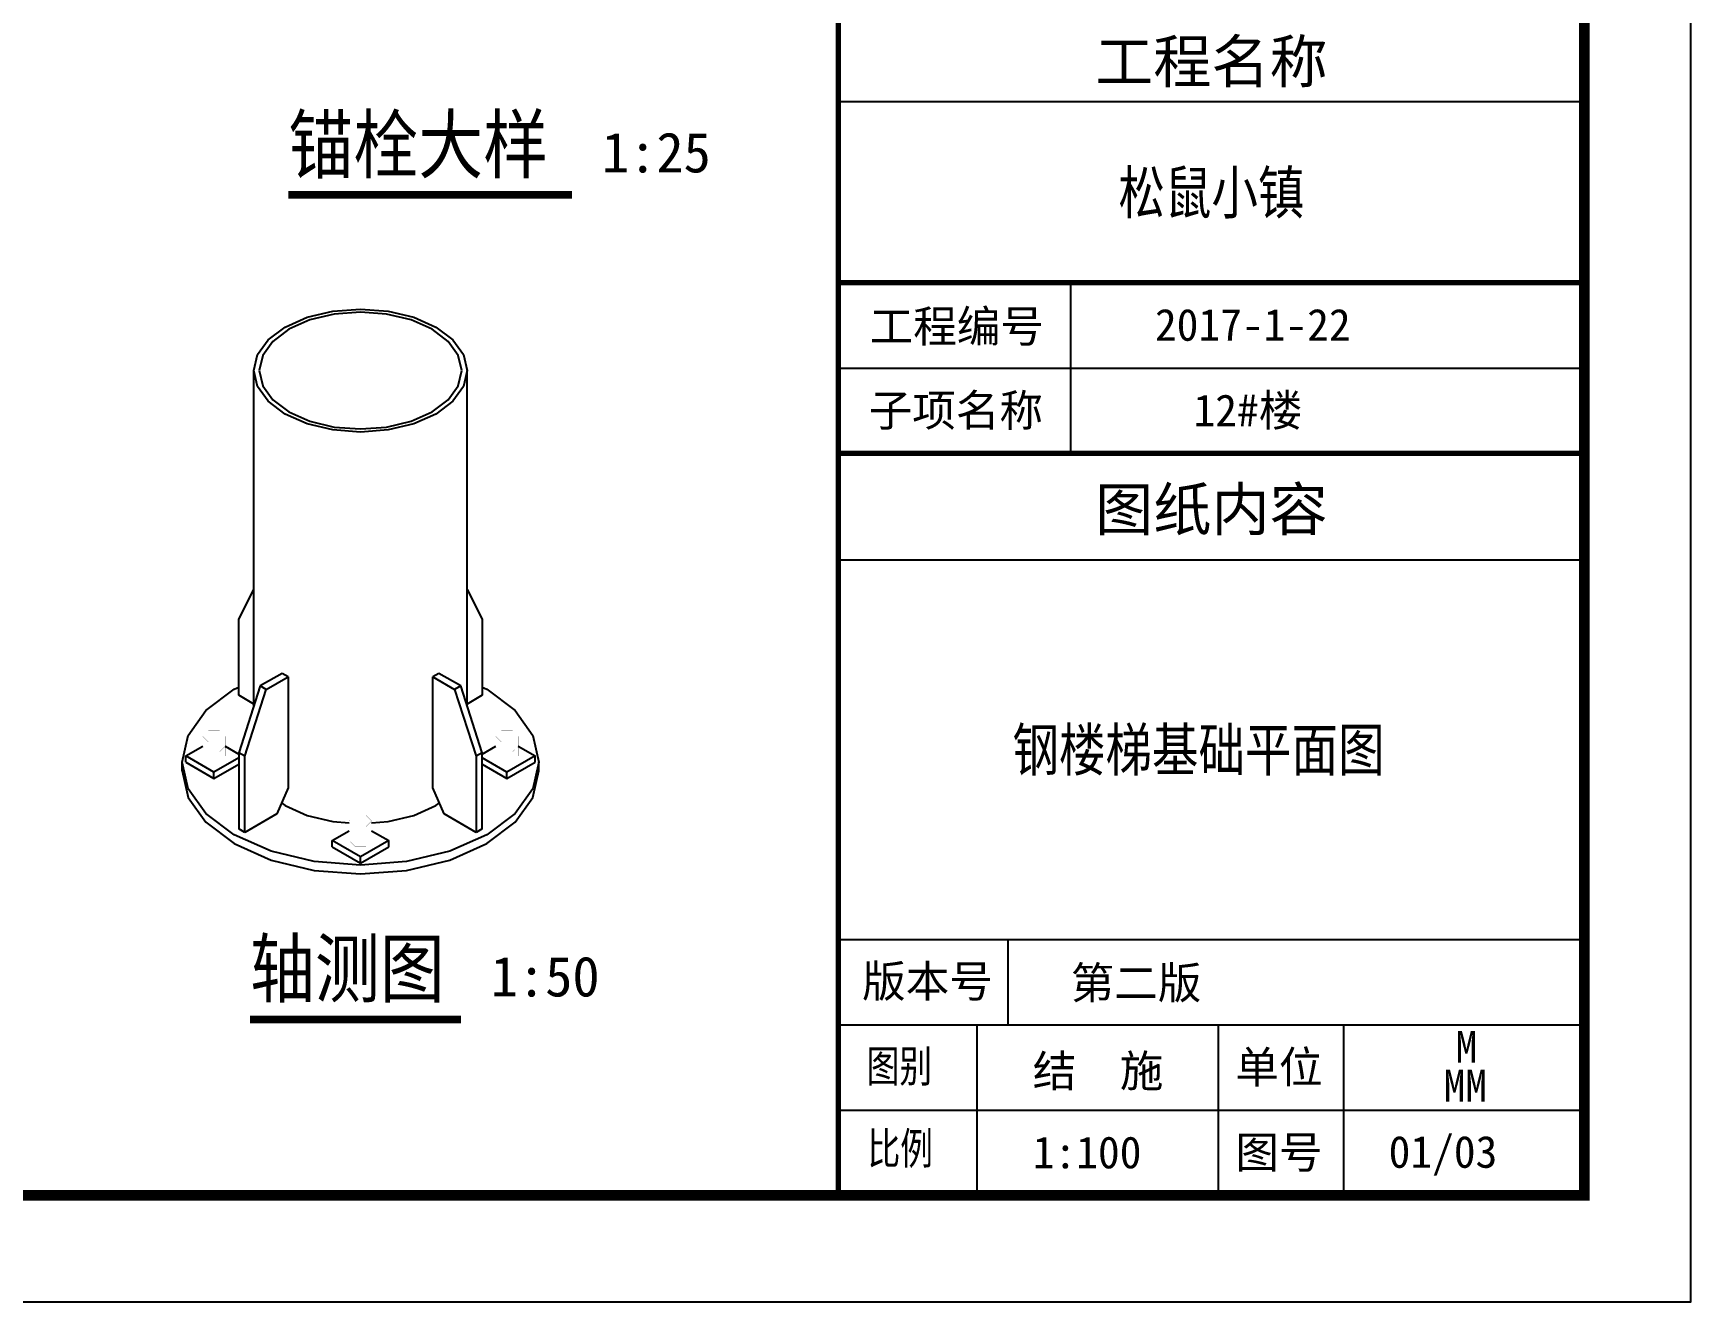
# Model space of a CAD drawing. Extents: x 6827379 to 6887889, y 99218 to 177608.
# Drawn here: x 6861651 to 6869429, y 147908 to 153860 of the extents above; entities that cross this region are included whole.
import ezdxf
from ezdxf.enums import TextEntityAlignment as Align

# ---------------------------------------------------------------- set-up
doc = ezdxf.new("R2010")
doc.units = 0
doc.header["$LTSCALE"] = 1000
doc.header["$MEASUREMENT"] = 0
doc.linetypes.add('CONTINOUS', pattern=[2000000.0, 1000000.0, 1000000.0])
for name, color, linetype in [('A_公文', 7, 'Continuous'), ('A_公框', 4, 'Continuous'), ('A_图名标注', 3, 'Continuous'), ('文字', 7, 'Continuous'), ('柱_主零件_实线', 2, 'Continuous'), ('柱_零件_实线', 3, 'Continuous'), ('校对1', 2, 'Continuous'), ('螺栓组-普通_实线', 1, 'Continuous')]:
    doc.layers.add(name, color=color, linetype=linetype)
doc.styles.add('STYLE4', font='', dxfattribs={"width": 0.8})
doc.styles.add('仿宋GB2312', font='', dxfattribs={"width": 1.5})
doc.styles.add('黑1', font='simhei.ttf', dxfattribs={"width": 0.85})
doc.styles.add('黑体', font='simhei.ttf')
doc.styles.get('STYLE4').set_extended_font_data('FangSong_GB2312')
doc.styles.get('仿宋GB2312').set_extended_font_data('FangSong_GB2312')

# ---------------------------------------------------------------- blocks, each defined once
blk = doc.blocks.new('asdasdsadsads')
for p, q in [((6366599, 255303), (6366599, 197903)), ((6359599, 237903), (6359599, 197903)), ((6359599, 208166), (6366599, 208166)), ((6359599, 206466), (6366599, 206466)), ((6359599, 206466), (6366599, 206466)), ((6361776, 206466), (6361776, 204866)), ((6359599, 205666), (6366599, 205666)), ((6359599, 204866), (6366599, 204866)), ((6359599, 203866), (6366599, 203866)), ((6359599, 200303), (6366599, 200303)), ((6361189, 200303), (6361189, 199503)), ((6359599, 199503), (6366599, 199503)), ((6360898, 199503), (6360898, 197903)), ((6363161, 199503), (6363161, 197903)), ((6364339, 199503), (6364339, 197903)), ((6359599, 198703), (6366599, 198703)), ((6359599, 197903), (6366599, 197903))]:
    blk.add_line(p, q)
at = {"const_width": 50}
for points in [[(6359599, 255303), (6359599, 197903)], [(6366599, 206466), (6359599, 206466)], [(6359599, 204866), (6366599, 204866)]]:
    blk.add_lwpolyline(points, dxfattribs=at)
at = {"style": '黑体'}
for s, p in [('工程名称', (6363099, 208343)), ('图纸内容', (6363099, 204141))]:
    blk.add_text(s, height=400, dxfattribs=at).set_placement(p, align=Align.CENTER)
at = {"color": 3, "style": '黑体', "width": 0.8}
blk.add_text('松鼠小镇', height=400, dxfattribs=at).set_placement((6363099, 207113), align=Align.CENTER)
for s, style, p in [('工程编号', '仿宋GB2312', (6359891, 205908)), ('子项名称', '仿宋GB2312', (6359882, 205119)), ('12#楼', '仿宋GB2312', (6362931, 205119)), ('版本号', '仿宋GB2312', (6359821, 199762)), ('第二版', '仿宋GB2312', (6361778, 199747)), ('单位', '仿宋GB2312', (6363324, 198956)), ('结  施', '仿宋GB2312', (6361422, 198920)), ('1:100', 'STYLE4', (6361422, 198156)), ('图号', '仿宋GB2312', (6363324, 198156))]:
    blk.add_text(s, height=300, dxfattribs=dict(style=style)).set_placement(p)
at = {"style": '仿宋GB2312', "width": 0.75}
for s, p in [('图别', (6359864, 198965)), ('比例', (6359872, 198193))]:
    blk.add_text(s, height=300, dxfattribs=at).set_placement(p)
at = {"layer": '文字', "color": 3, "style": 'STYLE4'}
blk.add_text('2017-1-22', height=300, dxfattribs=at).set_placement((6362569, 205922))
at = {"layer": '文字', "color": 0, "style": 'STYLE4'}
for s, p in [('M', (6365390, 199146)), ('MM', (6365278, 198782))]:
    blk.add_text(s, height=300, dxfattribs=at).set_placement(p)

msp = doc.modelspace()

# ---------------------------------------------------------------- linework, layer by layer
at = {"layer": 'A_公框', "linetype": 'CONTINOUS'}
msp.add_lwpolyline([(6827379.4, 147907.5), (6869429.4, 147907.5), (6869429.4, 177607.5), (6827379.4, 177607.5)], close=True, dxfattribs=at)
at = {"layer": 'A_公框', "linetype": 'CONTINOUS', "const_width": 50}
msp.add_lwpolyline([(6828629.4, 148407.5), (6868929.4, 148407.5), (6868929.4, 177107.5), (6828629.4, 177107.5)], close=True, dxfattribs=at)
at = {"layer": 'A_图名标注', "const_width": 35}
for points in [[(6862848.1, 153101.5), (6864179.6, 153101.5)], [(6862667.7, 149232), (6863657.9, 149232)]]:
    msp.add_lwpolyline(points, dxfattribs=at)
at = {"layer": '柱_主零件_实线'}
for p, q in [((6862936.5, 152527.2), (6863057.1, 152556.1)), ((6863057.1, 152556.1), (6863186.5, 152565.9)), ((6863186.5, 152551.5), (6863063.5, 152542.1)), ((6863186.5, 152565.9), (6863315.9, 152556.1)), ((6863309.4, 152542.1), (6863186.5, 152551.5)), ((6863315.9, 152556.1), (6863436.5, 152527.2)), ((6862753.5, 152421.6), (6862832.9, 152481.3)), ((6862850.6, 152471.1), (6862775.1, 152414.3)), ((6862832.9, 152481.3), (6862936.5, 152527.2)), ((6862949, 152514.7), (6862850.6, 152471.1)), ((6863063.5, 152542.1), (6862949, 152514.7)), ((6863424, 152514.7), (6863309.4, 152542.1)), ((6863522.4, 152471.1), (6863424, 152514.7)), ((6863436.5, 152527.2), (6863540, 152481.3)), ((6863597.8, 152414.3), (6863522.4, 152471.1)), ((6863540, 152481.3), (6863619.5, 152421.6)), ((6862703.5, 152351.9), (6862753.5, 152421.6)), ((6862775.1, 152414.3), (6862727.7, 152348.2)), ((6863645.3, 152348.2), (6863597.8, 152414.3)), ((6863619.5, 152421.6), (6863669.4, 152351.9)), ((6862686.5, 152277.2), (6862703.5, 152351.9)), ((6862727.7, 152348.2), (6862711.5, 152277.2)), ((6863661.5, 152277.2), (6863645.3, 152348.2)), ((6863669.4, 152351.9), (6863686.5, 152277.2)), ((6862703.5, 152202.5), (6862686.5, 152277.2)), ((6862686.5, 150704.7), (6862686.5, 152277.2)), ((6862711.5, 152277.2), (6862727.7, 152206.2)), ((6863645.3, 152206.2), (6863661.5, 152277.2)), ((6863686.5, 152277.2), (6863669.4, 152202.5)), ((6863686.5, 150704.7), (6863686.5, 152277.2)), ((6862753.5, 152132.9), (6862703.5, 152202.5)), ((6862727.7, 152206.2), (6862775.1, 152140.1)), ((6863597.8, 152140.1), (6863645.3, 152206.2)), ((6863669.4, 152202.5), (6863619.5, 152132.9)), ((6862832.9, 152073.1), (6862753.5, 152132.9)), ((6862775.1, 152140.1), (6862850.6, 152083.3)), ((6862850.6, 152083.3), (6862949, 152039.7)), ((6863424, 152039.7), (6863522.4, 152083.3)), ((6863522.4, 152083.3), (6863597.8, 152140.1)), ((6863619.5, 152132.9), (6863540, 152073.1)), ((6862936.5, 152027.2), (6862832.9, 152073.1)), ((6863057.1, 151998.4), (6862936.5, 152027.2)), ((6862949, 152039.7), (6863063.5, 152012.3)), ((6863063.5, 152012.3), (6863186.5, 152003)), ((6863186.5, 152003), (6863309.4, 152012.3)), ((6863309.4, 152012.3), (6863424, 152039.7)), ((6863436.5, 152027.2), (6863315.9, 151998.4)), ((6863540, 152073.1), (6863436.5, 152027.2)), ((6863186.5, 151988.5), (6863057.1, 151998.4)), ((6863315.9, 151998.4), (6863186.5, 151988.5)), ((6862816.3, 150248.5), (6862832.9, 150236)), ((6862832.9, 150236), (6862936.5, 150190.1)), ((6863436.5, 150190.1), (6863540, 150236)), ((6863540, 150236), (6863556.7, 150248.5)), ((6862936.5, 150190.1), (6863057.1, 150161.3)), ((6863057.1, 150161.3), (6863134, 150155.4)), ((6863239, 150155.4), (6863315.9, 150161.3)), ((6863315.9, 150161.3), (6863436.5, 150190.1))]:
    msp.add_line(p, q, dxfattribs=at)
at = {"layer": '柱_零件_实线'}
for p, q in [((6862615.5, 151110.7), (6862686.5, 151249.4)), ((6863686.5, 151249.4), (6863757.5, 151110.7)), ((6862615.5, 150753.4), (6862615.5, 151110.7)), ((6863757.5, 151110.7), (6863757.5, 150753.4)), ((6862818.8, 150856.5), (6862716.3, 150797.3)), ((6862744.5, 150781), (6862847.1, 150840.2)), ((6862847.1, 150840.2), (6862818.8, 150856.5)), ((6862847.1, 150840.2), (6862847.1, 150319.7)), ((6863554.2, 150856.5), (6863525.9, 150840.2)), ((6863525.9, 150319.7), (6863525.9, 150840.2)), ((6863525.9, 150840.2), (6863628.4, 150781)), ((6863656.7, 150797.3), (6863554.2, 150856.5)), ((6862461.2, 150681.9), (6862594.3, 150782)), ((6862594.3, 150782), (6862615.5, 150791.4)), ((6862716.3, 150797.3), (6862615.5, 150484)), ((6862643.8, 150467.7), (6862744.5, 150781)), ((6862744.5, 150781), (6862716.3, 150797.3)), ((6863656.7, 150797.3), (6863628.4, 150781)), ((6863628.4, 150781), (6863729.2, 150467.7)), ((6863757.5, 150484), (6863656.7, 150797.3)), ((6863757.5, 150791.4), (6863778.7, 150782)), ((6863778.7, 150782), (6863911.8, 150681.9)), ((6862377.5, 150565.3), (6862461.2, 150681.9)), ((6862686.5, 150712.5), (6862615.5, 150753.4)), ((6863757.5, 150753.4), (6863686.5, 150712.5)), ((6863911.8, 150681.9), (6863995.4, 150565.3)), ((6862349, 150440.1), (6862377.5, 150565.3)), ((6863995.4, 150565.3), (6864024, 150440.1)), ((6862366.4, 150468.7), (6862446.5, 150514.9)), ((6862366.4, 150440.1), (6862366.4, 150468.7)), ((6862499, 150392.1), (6862366.4, 150468.7)), ((6862615.5, 150459.4), (6862499, 150392.1)), ((6862551.5, 150514.9), (6862615.5, 150478)), ((6862615.5, 150484), (6862615.5, 150126.8)), ((6862643.8, 150467.7), (6862615.5, 150484)), ((6862643.8, 150110.4), (6862643.8, 150467.7)), ((6863757.5, 150484), (6863729.2, 150467.7)), ((6863729.2, 150467.7), (6863729.2, 150110.4)), ((6863757.5, 150478), (6863821.5, 150514.9)), ((6863757.5, 150126.8), (6863757.5, 150484)), ((6863874, 150392.1), (6863757.5, 150459.4)), ((6864006.6, 150468.7), (6863874, 150392.1)), ((6863926.5, 150514.9), (6864006.6, 150468.7)), ((6864006.6, 150440.1), (6864006.6, 150468.7)), ((6862377.5, 150315), (6862349, 150440.1)), ((6862349, 150399.3), (6862349, 150440.1)), ((6862349, 150399.3), (6862377.5, 150274.1)), ((6862366.4, 150440.1), (6862499, 150363.6)), ((6862499, 150363.6), (6862615.5, 150430.8)), ((6862499, 150363.6), (6862499, 150392.1)), ((6863757.5, 150430.8), (6863874, 150363.6)), ((6863874, 150363.6), (6864006.6, 150440.1)), ((6863874, 150363.6), (6863874, 150392.1)), ((6864024, 150440.1), (6863995.4, 150315)), ((6863995.4, 150274.1), (6864024, 150399.3)), ((6864024, 150399.3), (6864024, 150440.1)), ((6862461.2, 150198.3), (6862377.5, 150315)), ((6862847.1, 150319.7), (6862794, 150197.2)), ((6863578.9, 150197.2), (6863525.9, 150319.7)), ((6863995.4, 150315), (6863911.8, 150198.3)), ((6862377.5, 150274.1), (6862461.2, 150157.5)), ((6863911.8, 150157.5), (6863995.4, 150274.1)), ((6862594.3, 150098.2), (6862461.2, 150198.3)), ((6862461.2, 150157.5), (6862594.3, 150057.4)), ((6862794, 150197.2), (6862643.8, 150110.4)), ((6863729.2, 150110.4), (6863578.9, 150197.2)), ((6863911.8, 150198.3), (6863778.7, 150098.2)), ((6863778.7, 150057.4), (6863911.8, 150157.5)), ((6862767.7, 150021.4), (6862594.3, 150098.2)), ((6862594.3, 150057.4), (6862767.7, 149980.5)), ((6862643.8, 150110.4), (6862615.5, 150126.8)), ((6863053.9, 150071.8), (6863134, 150118)), ((6863186.5, 149995.2), (6863053.9, 150071.8)), ((6863053.9, 150043.2), (6863053.9, 150071.8)), ((6863319.1, 150071.8), (6863186.5, 149995.2)), ((6863239, 150118), (6863319.1, 150071.8)), ((6863319.1, 150043.2), (6863319.1, 150071.8)), ((6863778.7, 150098.2), (6863605.2, 150021.4)), ((6863605.2, 149980.5), (6863778.7, 150057.4)), ((6863757.5, 150126.8), (6863729.2, 150110.4)), ((6862969.7, 149973.1), (6862767.7, 150021.4)), ((6862767.7, 149980.5), (6862969.7, 149932.2)), ((6863053.9, 150043.2), (6863186.5, 149966.6)), ((6863186.5, 149966.6), (6863319.1, 150043.2)), ((6863186.5, 149966.6), (6863186.5, 149995.2)), ((6863605.2, 150021.4), (6863403.2, 149973.1)), ((6863403.2, 149932.2), (6863605.2, 149980.5)), ((6863186.5, 149956.6), (6862969.7, 149973.1)), ((6862969.7, 149932.2), (6863186.5, 149915.8)), ((6863403.2, 149973.1), (6863186.5, 149956.6)), ((6863186.5, 149915.8), (6863403.2, 149932.2))]:
    msp.add_line(p, q, dxfattribs=at)
at = {"layer": '螺栓组-普通_实线', "const_width": 0.225}
for points in [[(6862446.5, 150560.5), (6862472.7, 150586.8)], [(6862446.5, 150468.7), (6862446.5, 150560.5)], [(6862472.7, 150534.3), (6862446.5, 150560.5)], [(6862472.7, 150586.8), (6862525.2, 150586.8)], [(6862472.7, 150442.4), (6862472.7, 150534.3)], [(6862525.2, 150534.3), (6862472.7, 150534.3)], [(6862525.2, 150586.8), (6862551.5, 150560.5)], [(6862551.5, 150560.5), (6862525.2, 150534.3)], [(6862525.2, 150442.4), (6862525.2, 150534.3)], [(6862551.5, 150560.5), (6862551.5, 150468.7)], [(6863821.5, 150560.5), (6863847.7, 150586.8)], [(6863821.5, 150468.7), (6863821.5, 150560.5)], [(6863847.7, 150534.3), (6863821.5, 150560.5)], [(6863847.7, 150586.8), (6863900.2, 150586.8)], [(6863847.7, 150442.4), (6863847.7, 150534.3)], [(6863900.2, 150534.3), (6863847.7, 150534.3)], [(6863900.2, 150586.8), (6863926.5, 150560.5)], [(6863926.5, 150560.5), (6863900.2, 150534.3)], [(6863900.2, 150442.4), (6863900.2, 150534.3)], [(6863926.5, 150560.5), (6863926.5, 150468.7)], [(6862472.7, 150488.4), (6862446.5, 150514.6)], [(6862446.5, 150468.7), (6862472.7, 150442.4)], [(6862525.2, 150488.4), (6862472.7, 150488.4)], [(6862551.5, 150514.6), (6862525.2, 150488.4)], [(6862525.2, 150442.4), (6862551.5, 150468.7)], [(6863847.7, 150488.4), (6863821.5, 150514.6)], [(6863821.5, 150468.7), (6863847.7, 150442.4)], [(6863900.2, 150488.4), (6863847.7, 150488.4)], [(6863926.5, 150514.6), (6863900.2, 150488.4)], [(6863900.2, 150442.4), (6863926.5, 150468.7)], [(6862472.7, 150442.4), (6862525.2, 150442.4)], [(6863847.7, 150442.4), (6863900.2, 150442.4)], [(6863134, 150163.6), (6863160.2, 150189.9)], [(6863134, 150071.8), (6863134, 150163.6)], [(6863160.2, 150137.4), (6863134, 150163.6)], [(6863160.2, 150189.9), (6863212.7, 150189.9)], [(6863160.2, 150045.5), (6863160.2, 150137.4)], [(6863212.7, 150137.4), (6863160.2, 150137.4)], [(6863212.7, 150189.9), (6863239, 150163.6)], [(6863239, 150163.6), (6863212.7, 150137.4)], [(6863212.7, 150045.5), (6863212.7, 150137.4)], [(6863239, 150163.6), (6863239, 150071.8)], [(6863160.2, 150091.4), (6863134, 150117.7)], [(6863134, 150071.8), (6863160.2, 150045.5)], [(6863212.7, 150091.4), (6863160.2, 150091.4)], [(6863239, 150117.7), (6863212.7, 150091.4)], [(6863212.7, 150045.5), (6863239, 150071.8)], [(6863160.2, 150045.5), (6863212.7, 150045.5)]]:
    msp.add_lwpolyline(points, dxfattribs=at)

# ---------------------------------------------------------------- block references
at = {"layer": '校对1', "linetype": 'CONTINOUS', "xscale": 0.5, "yscale": 0.5, "zscale": 0.5}
msp.add_blockref('asdasdsadsads', (3685630.1, 49456), dxfattribs=at)

# ---------------------------------------------------------------- texts
at = {"color": 3, "style": '黑体', "width": 0.8}
msp.add_text('钢楼梯基础平面图', height=200, dxfattribs=at).set_placement((6867119, 150398.2), align=Align.CENTER)
at = {"layer": 'A_公文', "style": '黑1', "width": 0.85}
for s, p in [('锚栓大样', (6862848.1, 153206.9)), ('轴测图', (6862667.7, 149340.4))]:
    msp.add_text(s, height=262.87, dxfattribs=at).set_placement(p)
at = {"layer": 'A_公文', "style": '黑体'}
for s, p in [('1:25', (6864319.6, 153206.9)), ('1:50', (6863797.9, 149340.4))]:
    msp.add_text(s, height=187.76, dxfattribs=at).set_placement(p)
at = {"layer": '文字', "color": 0, "style": 'STYLE4'}
msp.add_text('01/03', height=150, dxfattribs=at).set_placement((6868011.1, 148536.4))

doc.saveas('drawing.dxf')
